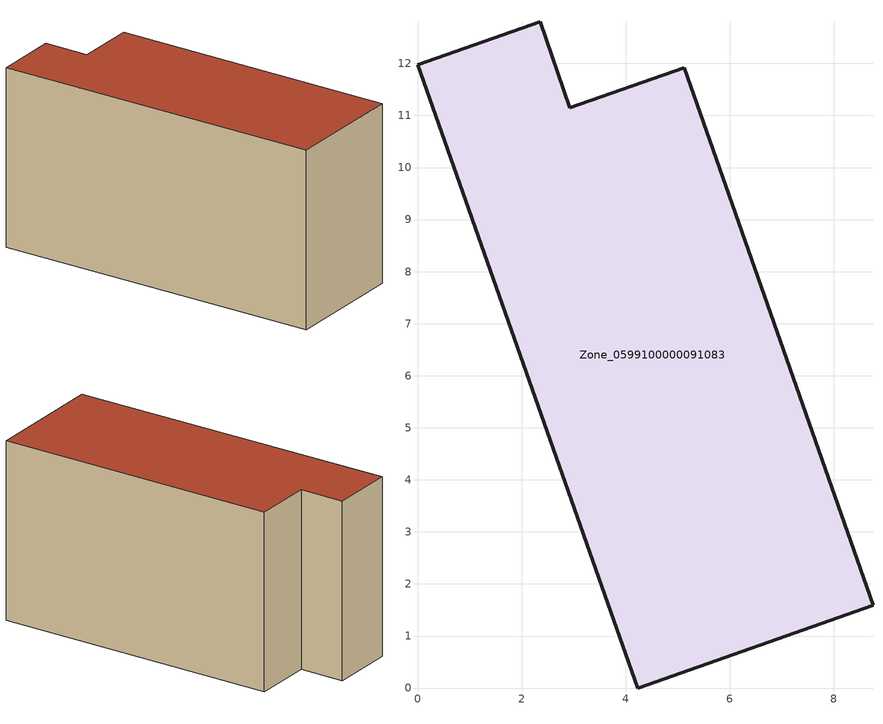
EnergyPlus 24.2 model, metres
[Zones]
Zone_0599100000091083
 floor ground (C_G): 4.23,0 0,11.97 2.36,12.8 2.93,11.15 5.12,11.92 8.75,1.59 z0
 wall outside (C_F): 0,11.97 4.23,0 8.75,1.59 5.12,11.92 2.93,11.15 2.36,12.8 0,11.97 z0:6.94
 roof outside (C_R): 5.12,11.92 2.93,11.15 2.36,12.8 0,11.97 4.23,0 8.75,1.59 z6.94
[BUILDING]
Pand.0599100000091083: North Axis=0; Terrain=City; Loads Convergence Tolerance Value=0.04; Temperature Convergence Tolerance Value=0.4; Solar Distribution=FullExterior; Maximum Number of Warmup Days=25; Minimum Number of Warmup Days=1
[Site:Location]
Rotterdam.The.Hague.AP_ZH_NLD Design_Conditions: Latitude=51.96; Longitude=4.45; Time Zone=1; Elevation=-4.5
[SITE:GROUNDTEMPERATURE:BUILDINGSURFACE]
18, 18, 18, 18, 18, 18, 18, 18, 18, 18, 18, 18
[MATERIAL] Thermal Absorptance=0.9; Solar Absorptance=0.7; Visible Absorptance=0.7
Name | Roughness | Thickness | Conductivity | Density | Specific Heat
G.TI.1992-2005 | MediumSmooth | 0.15 | 0.06 | 540 | 1210
F.TI.1992-2005 | Rough | 0.3 | 0.12 | 1920 | 840
R.TI.1992-2005 | MediumRough | 0.2 | 0.08 | 1500 | 1000
[CONSTRUCTION]
C_G: G.TI.1992-2005
C_F: F.TI.1992-2005
C_R: R.TI.1992-2005
[ZONE]
Zone_0599100000091083: Type=1; Multiplier=1; Ceiling Height=Autocalculate; Volume=Autocalculate; Floor Area=autocalculate; Part of Total Floor Area=Yes
[ZONEINFILTRATION:DESIGNFLOWRATE]
Infil_Zone_0599100000091083: Zone or ZoneList or Space or SpaceList=Zone_0599100000091083; Schedule=AlwaysOn; Design Flow Rate Calculation Method=Flow/Area; Flow Rate per Floor Area=0.0015; Constant Term Coefficient=1; Temperature Term Coefficient=0; Velocity Term Coefficient=0; Velocity Squared Term Coefficient=0
[HVACTEMPLATE:ZONE:IDEALLOADSAIRSYSTEM]
Zone_0599100000091083: Maximum Heating Supply Air Temperature=50; Minimum Cooling Supply Air Temperature=13; Maximum Heating Supply Air Humidity Ratio=0.0156; Minimum Cooling Supply Air Humidity Ratio=0.0077; Heating Limit=NoLimit; Cooling Limit=NoLimit; Dehumidification Control Type=ConstantSensibleHeatRatio; Cooling Sensible Heat Ratio=0.7; Dehumidification Setpoint=60; Humidification Control Type=None; Humidification Setpoint=30; Outdoor Air Method=None; Outdoor Air Flow Rate per Person=0.00944; Outdoor Air Flow Rate per Zone Floor Area=0; Outdoor Air Flow Rate per Zone=0; Demand Controlled Ventilation Type=None; Outdoor Air Economizer Type=NoEconomizer; Heat Recovery Type=None; Sensible Heat Recovery Effectiveness=0.7; Latent Heat Recovery Effectiveness=0.65
[ZONECONTROL:THERMOSTAT]
ThermostatControl_Zone_0599100000091083: Zone or ZoneList=Zone_0599100000091083; Control Type Schedule=DualSetpointControlType; Control 1=Thermostat_Zone_0599100000091083; Temperature Difference Between Cutout And Setpoint=0
[THERMOSTATSETPOINT:DUALSETPOINT]
Thermostat_Zone_0599100000091083: Heating Setpoint Temperature Schedule=HeatingSetpoint_Zone_0599100000091083; Cooling Setpoint Temperature Schedule=CoolingSetpoint_Zone_0599100000091083
[SCHEDULE:COMPACT]
HeatingSetpoint_Zone_0599100000091083: Through: 12/31, For: AllDays, Until: 24:00, 21
CoolingSetpoint_Zone_0599100000091083: Through: 12/31, For: AllDays, Until: 24:00, 24
DualSetpointControlType: Through: 12/31, For: AllDays, Until: 24:00, 4
AlwaysOn: Through: 12/31, For: AllDays, Until: 24:00, 1
